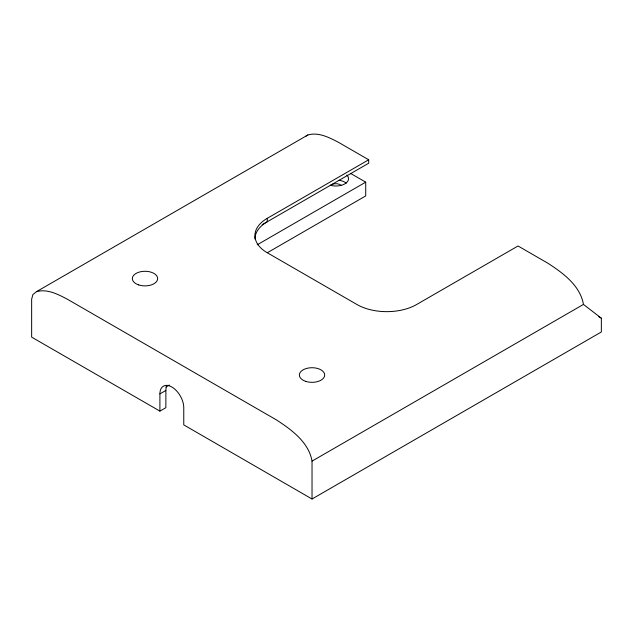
<?xml version="1.0" encoding="UTF-8"?>
<svg xmlns="http://www.w3.org/2000/svg" width="633" height="633" viewBox="0 0 633 633"><rect width="100%" height="100%" fill="white"/><g stroke="black" fill="none" stroke-linecap="round" stroke-linejoin="round"><path stroke-width="0.95" d="M262.22 224.675L368.699 163.211L368.699 159.769L338.679 142.441C329.421 137.598 318.565 131.862 307.875 134.979L36.445 291.686L32.869 294.606L31.65 299.251L31.65 337.144L159.904 411.118L165.87 407.676L165.87 390.45A16.869 9.74 60 0 1 166.993 385.275M305.802 136.214L307.875 134.979M159.904 411.118L159.904 393.892A16.869 9.74 60 0 1 171.836 387.008A16.869 9.74 60 0 1 183.768 407.676L183.768 424.893L312.029 499.01L601.35 331.977L601.35 318.193L583.452 304.418C580.255 285.602 562.919 272.95 547.854 263.209L518.031 245.984L416.617 304.52A42.182 24.355 0 0 1 356.965 304.52L267.284 252.757A42.182 24.355 0 0 1 267.284 218.314L368.699 159.769M257.204 244.805L365.716 182.154L365.716 195.929L267.458 252.662M165.87 387.008L169.28 385.038M159.904 393.892L165.87 390.45M312.029 499.01L312.029 461.125L583.452 304.418M36.445 291.686C47.135 288.569 57.991 294.305 67.248 299.148L276.431 419.916C291.489 429.657 308.825 442.309 312.029 461.125M350.54 173.395L365.716 182.154M598.794 316.722L601.35 318.193M267.284 218.314L267.284 221.756A42.182 24.355 0 0 0 254.933 238.973M346.844 175.056A12.652 7.303 0 0 1 345.12 183.705A12.652 7.303 0 0 1 330.284 185.263M330.41 185.493A6.33 3.656 0 0 1 341.369 185.493M339.161 180.263A12.652 7.303 0 0 1 346.259 183.135M138.667 284.913A12.652 7.303 0 0 0 157.649 278.591A12.652 7.303 0 0 0 138.667 272.261A12.652 7.303 0 0 0 138.667 284.913M305.699 381.351A12.652 7.303 0 0 0 324.682 375.021A12.652 7.303 0 0 0 305.699 368.699A12.652 7.303 0 0 0 305.699 381.351"/></g></svg>
